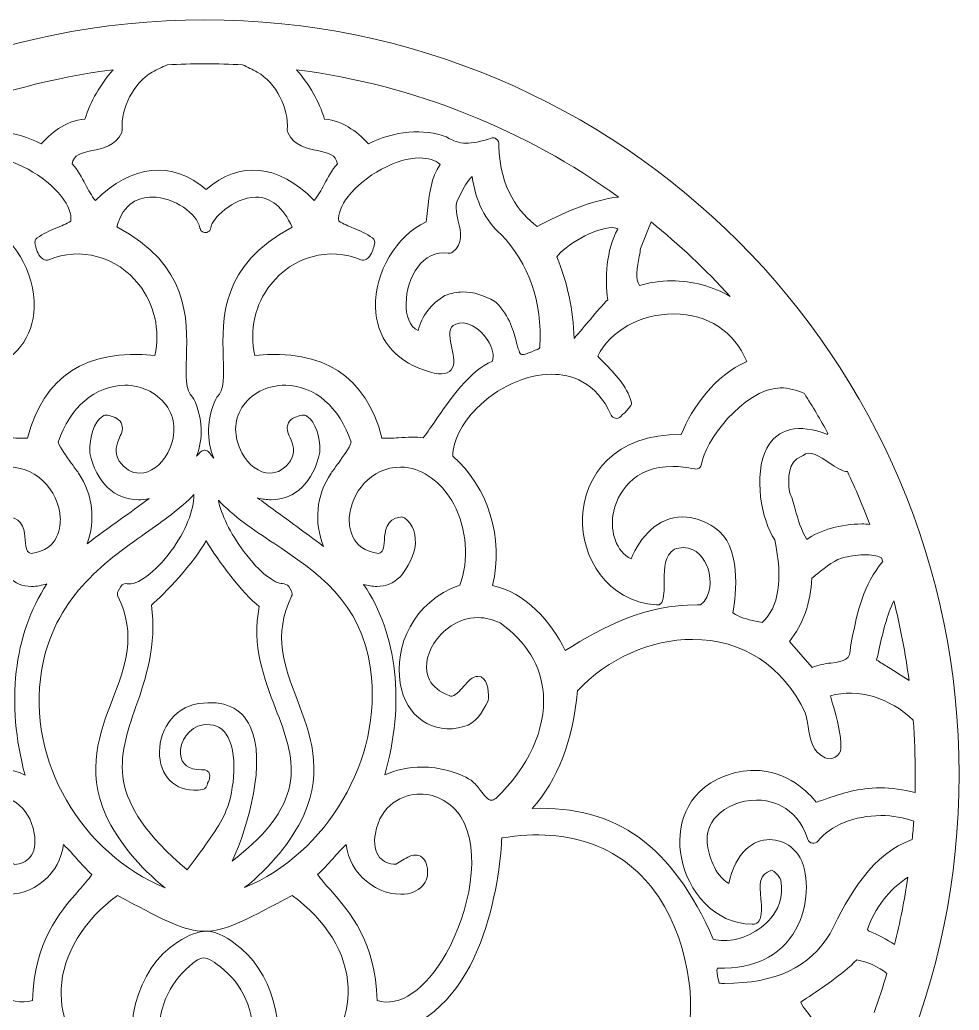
# Model space of a CAD drawing. Header units: inches. Extents: x -5.38 to 4.02, y -4.85 to 4.55.
# Drawn here: x -1.83 to 4.02, y -1.62 to 4.55 of the extents above; entities that cross this region are included whole.
import ezdxf

# ---------------------------------------------------------------- set-up
doc = ezdxf.new("R2010")
doc.units = ezdxf.units.IN
doc.header["$MEASUREMENT"] = 0
doc.layers.add('layer 1', color=7, linetype='Continuous')

msp = doc.modelspace()

# ---------------------------------------------------------------- linework, layer by layer
at = {"layer": 'layer 1', "lineweight": 9}
for points in [[(-1.1914, 3.8644), (-1.1946, 3.8475)], [(-0.1601, 3.8475), (-0.1633, 3.8644)], [(0.9111, 3.4521), (0.9165, 3.4631)], [(2.1024, 3.291), (2.0364, 3.1243)], [(-0.7079, 3.2543), (-0.7079, 3.2542), (-0.7075, 3.2521), (-0.707, 3.2494)], [(-0.6414, 3.2446), (-0.6375, 3.2619), (-0.6377, 3.2639)], [(-1.7343, 3.1523), (-1.7296, 3.1345)], [(0.3749, 3.1342), (0.3798, 3.1521)], [(1.138, 2.7889), (1.1303, 2.795)], [(-0.1733, 2.2739), (-0.1729, 2.2739)], [(-0.745, 2.1878), (-0.7529, 2.1987)], [(-0.6017, 2.1987), (-0.6094, 2.1878)], [(1.912, 2.0777), (1.9265, 2.0925), (1.9397, 2.1023), (1.9721, 2.1403)], [(-0.678, 1.8688), (-0.6786, 1.8688)], [(3.0492, 1.837), (3.0376, 1.8301)], [(-1.2002, 1.021), (-1.2171, 0.9914)], [(-0.1374, 0.9915), (-0.1546, 1.021)], [(2.4114, 0.9058), (2.3912, 0.9061)], [(3.3449, 0.6446), (3.3537, 0.6918)], [(2.9641, 0.678), (3.1065, 0.5153)], [(0.8536, 0.3373), (0.8445, 0.3421)], [(1.0875, 0.3077), (1.0909, 0.3242)], [(-0.684, -0.1214), (-0.6979, -0.1217)], [(-0.7557, -0.702), (-0.7868, -0.7442)], [(-1.2211, -0.903), (-1.1732, -0.9287)], [(-0.1815, -0.9287), (-0.1335, -0.903)], [(2.745, -1.0816), (2.7323, -1.0817)], [(3.4501, -1.115), (3.4578, -1.1241)], [(2.5266, -1.4496), (2.5273, -1.4506)]]:
    msp.add_lwpolyline(points, dxfattribs=at)
for points, knots in [([(-0.6768, -4.8486), (-3.2678, -4.8486), (-5.3757, -2.7408), (-5.3757, -0.1497), (-5.3757, 2.4412), (-3.2678, 4.5491), (-0.6768, 4.5491), (1.9142, 4.5491), (4.022, 2.4412), (4.022, -0.1497), (4.022, -2.7408), (1.9142, -4.8486), (-0.6768, -4.8486)], [0, 0, 0, 0, 1, 1, 1, 2, 2, 2, 3, 3, 3, 4, 4, 4, 4]), ([(-0.6768, 4.2753), (-0.756, 4.2753), (-0.8346, 4.2732), (-0.9127, 4.269), (-0.9436, 4.2544), (-0.9746, 4.2396), (-1.0049, 4.2231), (-1.1202, 4.1569), (-1.2024, 3.9991), (-1.1914, 3.8644)], [0, 0, 0, 0, 1, 1, 1, 2, 2, 2, 3, 3, 3, 3]), ([(-0.1633, 3.8644), (-0.1521, 3.9991), (-0.2345, 4.1569), (-0.3506, 4.2238), (-0.3803, 4.2397), (-0.4112, 4.2545), (-0.4421, 4.2691), (-0.5199, 4.2732), (-0.5981, 4.2753), (-0.6768, 4.2753)], [0, 0, 0, 0, 1, 1, 1, 2, 2, 2, 3, 3, 3, 3]), ([(-1.2483, 4.2385), (-1.9896, 4.1425), (-2.6739, 3.8623), (-3.2537, 3.4455), (-3.0866, 3.4286), (-2.8914, 3.3376), (-2.7478, 3.2623), (-2.6377, 3.3452), (-2.514, 3.4973), (-2.5092, 3.764), (-2.5089, 3.7828), (-2.5085, 3.8021), (-2.4865, 3.8113), (-2.4785, 3.8147), (-2.4695, 3.815), (-2.4614, 3.8122), (-2.3301, 3.7688), (-2.2609, 3.7717), (-2.1888, 3.8169), (-2.0331, 3.8796), (-1.8575, 3.8569), (-1.696, 3.777), (-1.6486, 3.8295), (-1.5461, 3.9247), (-1.4236, 3.9307), (-1.3889, 4.0432), (-1.3279, 4.1469), (-1.2483, 4.2385)], [0, 0, 0, 0, 1, 1, 1, 2, 2, 2, 3, 3, 3, 4, 4, 4, 5, 5, 5, 6, 6, 6, 7, 7, 7, 8, 8, 8, 9, 9, 9, 9]), ([(1.9, 3.4456), (1.32, 3.8625), (0.6354, 4.1427), (-0.1062, 4.2386), (-0.027, 4.1473), (0.0342, 4.0433), (0.0689, 3.9307), (0.1915, 3.9247), (0.294, 3.8294), (0.3415, 3.777), (0.5029, 3.8569), (0.6878, 3.8749), (0.8283, 3.8199), (0.9116, 3.7689), (0.9755, 3.7687), (1.1067, 3.8122), (1.1152, 3.815), (1.1244, 3.8146), (1.1324, 3.8112), (1.1539, 3.8017), (1.1542, 3.7828), (1.1546, 3.7643), (1.1591, 3.4977), (1.2829, 3.3454), (1.3934, 3.2623), (1.5371, 3.3377), (1.7324, 3.4289), (1.9, 3.4456)], [0, 0, 0, 0, 1, 1, 1, 2, 2, 2, 3, 3, 3, 4, 4, 4, 5, 5, 5, 6, 6, 6, 7, 7, 7, 8, 8, 8, 9, 9, 9, 9]), ([(-1.1946, 3.8475), (-1.2334, 3.7633), (-1.3144, 3.7472), (-1.3795, 3.7343), (-1.4514, 3.72), (-1.4918, 3.7091), (-1.5045, 3.6526), (-1.468, 3.6143), (-1.444, 3.5685), (-1.4207, 3.524), (-1.4014, 3.4873), (-1.3831, 3.4521), (-1.359, 3.4245), (-1.1339, 3.6484), (-0.8796, 3.6751), (-0.6689, 3.4926), (-0.4589, 3.6753), (-0.221, 3.6502), (0.0045, 3.4246), (0.0284, 3.4521), (0.0468, 3.4873), (0.0663, 3.524), (0.0896, 3.5685), (0.1136, 3.6143), (0.15, 3.6526), (0.1373, 3.7091), (0.0966, 3.72), (0.0248, 3.7343), (-0.0402, 3.7471), (-0.1211, 3.7633), (-0.1601, 3.8475)], [0, 0, 0, 0, 1, 1, 1, 2, 2, 2, 3, 3, 3, 4, 4, 4, 5, 5, 5, 6, 6, 6, 7, 7, 7, 8, 8, 8, 9, 9, 9, 10, 10, 10, 10]), ([(-1.7296, 3.1345), (-1.7232, 3.1102), (-1.7154, 3.08), (-1.6838, 3.0582), (-1.6736, 3.0511), (-1.6603, 3.0498), (-1.6492, 3.0548), (-1.4542, 3.139), (-1.223, 3.0733), (-1.0881, 2.9018), (-0.9901, 2.7771), (-0.9545, 2.6169), (-0.9885, 2.4581), (-1.4186, 2.5035), (-1.6812, 2.3307), (-1.781, 1.9446), (-1.8052, 1.9418), (-1.8449, 1.9441), (-1.8843, 1.9467), (-1.9142, 1.9488), (-1.9454, 1.9509), (-1.9751, 1.9509), (-1.9986, 1.9509), (-2.0192, 1.9496), (-2.0373, 1.9467), (-2.0548, 1.9678), (-2.0796, 2.0039), (-2.1076, 2.0443), (-2.2024, 2.1821), (-2.3312, 2.3688), (-2.4688, 2.4234), (-2.4805, 2.4586), (-2.4705, 2.5057), (-2.4411, 2.5523), (-2.3899, 2.6337), (-2.3051, 2.685), (-2.2386, 2.6529), (-2.1948, 2.6342), (-2.196, 2.5938), (-2.2162, 2.5039), (-2.228, 2.4521), (-2.2388, 2.403), (-2.212, 2.3701), (-2.1977, 2.3528), (-2.1761, 2.344), (-2.148, 2.344), (-2.122, 2.344), (-2.0884, 2.3515), (-2.0458, 2.3668), (-1.8546, 2.4312), (-1.7464, 2.5704), (-1.7404, 2.7587), (-1.7338, 2.9757), (-1.8708, 3.2047), (-2.0552, 3.2902), (-2.0585, 3.3115), (-2.0609, 3.3356), (-2.0638, 3.3609), (-2.0742, 3.4564), (-2.0868, 3.5724), (-2.1442, 3.6479), (-2.1113, 3.6751), (-2.0681, 3.6891), (-2.0153, 3.6891)], [0, 0, 0, 0, 1, 1, 1, 2, 2, 2, 3, 3, 3, 4, 4, 4, 5, 5, 5, 6, 6, 6, 7, 7, 7, 8, 8, 8, 9, 9, 9, 10, 10, 10, 11, 11, 11, 12, 12, 12, 13, 13, 13, 14, 14, 14, 15, 15, 15, 16, 16, 16, 17, 17, 17, 18, 18, 18, 19, 19, 19, 20, 20, 20, 21, 21, 21, 21]), ([(-2.0153, 3.6891), (-1.8729, 3.6891), (-1.673, 3.581), (-1.5699, 3.4483), (-1.5259, 3.3918), (-1.5059, 3.3383), (-1.5123, 3.2958), (-1.5411, 3.2773), (-1.5718, 3.2644), (-1.6043, 3.2511), (-1.643, 3.235), (-1.6832, 3.2185), (-1.7217, 3.1909), (-1.734, 3.182), (-1.739, 3.1665), (-1.7343, 3.1523)], [0, 0, 0, 0, 1, 1, 1, 2, 2, 2, 3, 3, 3, 4, 4, 4, 5, 5, 5, 5]), ([(0.3798, 3.1521), (0.3846, 3.1664), (0.3794, 3.182), (0.3671, 3.1909), (0.3286, 3.2184), (0.2885, 3.235), (0.2498, 3.2511), (0.2174, 3.2644), (0.1864, 3.2772), (0.1577, 3.2958), (0.1513, 3.3382), (0.1714, 3.3917), (0.2154, 3.4482), (0.3183, 3.581), (0.5182, 3.6891), (0.6608, 3.6891), (0.7136, 3.6891), (0.7568, 3.6751), (0.7897, 3.6479), (0.7324, 3.5724), (0.7197, 3.4565), (0.7093, 3.3612), (0.7065, 3.3358), (0.7038, 3.3116), (0.7006, 3.2902), (0.5161, 3.2047), (0.3791, 2.9757), (0.3857, 2.7588), (0.3916, 2.5704), (0.5, 2.4312), (0.6905, 2.367), (0.781, 2.3346), (0.8299, 2.3369), (0.8573, 2.3701), (0.8841, 2.403), (0.8731, 2.4521), (0.8614, 2.5039), (0.8413, 2.5937), (0.8399, 2.6342), (0.8855, 2.6535), (0.945, 2.6824), (1.0356, 2.6337), (1.0866, 2.5522), (1.1159, 2.5057), (1.126, 2.4586), (1.1143, 2.4234), (0.9764, 2.3688), (0.8479, 2.1821), (0.7529, 2.0442), (0.725, 2.0038), (0.7, 1.9678), (0.6826, 1.9467), (0.6422, 1.953), (0.5838, 1.9505), (0.5296, 1.9467), (0.4903, 1.9441), (0.4508, 1.9418), (0.4265, 1.9446), (0.3264, 2.3307), (0.0639, 2.5034), (-0.3659, 2.4581), (-0.4002, 2.6169), (-0.3645, 2.7771), (-0.2663, 2.9018), (-0.1317, 3.0733), (0.0994, 3.139), (0.2943, 3.0548)], [0, 0, 0, 0, 1, 1, 1, 2, 2, 2, 3, 3, 3, 4, 4, 4, 5, 5, 5, 6, 6, 6, 7, 7, 7, 8, 8, 8, 9, 9, 9, 10, 10, 10, 11, 11, 11, 12, 12, 12, 13, 13, 13, 14, 14, 14, 15, 15, 15, 16, 16, 16, 17, 17, 17, 18, 18, 18, 19, 19, 19, 20, 20, 20, 21, 21, 21, 22, 22, 22, 22]), ([(0.9165, 3.4631), (0.9341, 3.4995), (0.9567, 3.5457), (0.9873, 3.573), (1.0103, 3.4176), (1.0704, 3.2988), (1.1687, 3.2124), (1.342, 3.0329), (1.4254, 2.7923), (1.4097, 2.5152), (1.4094, 2.5033), (1.4084, 2.5008), (1.3743, 2.4892), (1.3331, 2.4688), (1.312, 2.4645), (1.3014, 2.4645), (1.2872, 2.4645), (1.2811, 2.4768), (1.2653, 2.538), (1.2478, 2.6061), (1.2238, 2.6994), (1.138, 2.7889)], [0, 0, 0, 0, 1, 1, 1, 2, 2, 2, 3, 3, 3, 4, 4, 4, 5, 5, 5, 6, 6, 6, 7, 7, 7, 7]), ([(-0.7529, 2.1987), (-0.7987, 2.2423), (-0.7958, 2.3323), (-0.7923, 2.4464), (-0.7847, 2.6897), (-0.7746, 3.0212), (-1.2251, 3.2605), (-1.1845, 3.4121), (-1.085, 3.4449), (-1.0067, 3.4449)], [0, 0, 0, 0, 1, 1, 1, 2, 2, 2, 3, 3, 3, 3]), ([(-0.6377, 3.2639), (-0.6357, 3.2989), (-0.5044, 3.4449), (-0.3586, 3.4449), (-0.265, 3.4449), (-0.1896, 3.3821), (-0.1338, 3.2583), (-0.5802, 3.0191), (-0.5698, 2.6888), (-0.5623, 2.4463), (-0.5586, 2.3322), (-0.5558, 2.2423), (-0.6017, 2.1987)], [0, 0, 0, 0, 1, 1, 1, 2, 2, 2, 3, 3, 3, 4, 4, 4, 4]), ([(0.839, 3.0956), (0.8489, 3.0943), (0.8582, 3.0967), (0.8659, 3.1024), (0.9349, 3.1538), (0.9174, 3.2287), (0.902, 3.2947), (0.8888, 3.3508), (0.8764, 3.4038), (0.9111, 3.4521)], [0, 0, 0, 0, 1, 1, 1, 2, 2, 2, 3, 3, 3, 3]), ([(-0.707, 3.2494), (-0.7024, 3.2312), (-0.6843, 3.2213), (-0.6653, 3.2253), (-0.6543, 3.2276), (-0.6459, 3.2351), (-0.6414, 3.2446)], [0, 0, 0, 0, 1, 1, 1, 2, 2, 2, 2]), ([(1.8594, 3.255), (1.8796, 3.255), (1.8894, 3.2509), (1.8946, 3.2461), (1.8225, 3.1136), (1.8148, 2.937), (1.8329, 2.806), (1.8027, 2.7776), (1.7636, 2.7304), (1.7222, 2.6806), (1.694, 2.647), (1.6544, 2.5994), (1.6227, 2.5655), (1.6178, 2.7428), (1.5818, 2.913), (1.515, 3.0726), (1.5591, 3.1414), (1.7563, 3.255), (1.8594, 3.255)], [0, 0, 0, 0, 1, 1, 1, 2, 2, 2, 3, 3, 3, 4, 4, 4, 5, 5, 5, 6, 6, 6, 6]), ([(0.2943, 3.0548), (0.3059, 3.0499), (0.319, 3.0511), (0.329, 3.0581), (0.3606, 3.0798), (0.3684, 3.1099), (0.3749, 3.1342)], [0, 0, 0, 0, 1, 1, 1, 2, 2, 2, 2]), ([(1.1303, 2.795), (1.0623, 2.8344), (0.995, 2.8543), (0.9305, 2.8543), (0.8931, 2.8543), (0.8571, 2.8475), (0.8189, 2.8318), (0.7347, 2.784), (0.673, 2.703), (0.6514, 2.6145), (0.5956, 2.6355), (0.5758, 2.7117), (0.5767, 2.7831), (0.5791, 2.9451), (0.6801, 3.1194), (0.839, 3.0956)], [0, 0, 0, 0, 1, 1, 1, 2, 2, 2, 3, 3, 3, 4, 4, 4, 5, 5, 5, 5]), ([(2.0364, 3.1243), (2.0362, 3.1152), (2.0328, 3.0956), (2.0289, 3.075), (2.017, 3.0099), (2.0021, 2.9307), (2.0315, 2.8953), (2.0949, 2.9141), (2.1614, 2.9235), (2.2296, 2.9235), (2.361, 2.9235), (2.4865, 2.8884), (2.5949, 2.8267)], [0, 0, 0, 0, 1, 1, 1, 2, 2, 2, 3, 3, 3, 4, 4, 4, 4]), ([(1.9721, 2.1403), (1.9797, 2.1491), (1.9824, 2.161), (1.9791, 2.172), (1.9517, 2.2692), (1.8766, 2.3459), (1.8104, 2.4138), (1.7967, 2.428), (1.783, 2.4418), (1.7706, 2.4552), (1.8469, 2.6108), (2.0382, 2.7178), (2.2443, 2.7178), (2.4546, 2.7178), (2.6224, 2.6077), (2.6986, 2.4213), (2.4995, 2.3341), (2.3597, 2.1359), (2.2898, 1.9661), (1.8771, 1.9755), (1.6856, 1.7106), (1.6756, 1.4511), (1.6662, 1.2037), (1.8246, 0.9285), (2.1367, 0.9057), (2.1559, 0.9043), (2.1697, 0.9156), (2.174, 0.932), (2.1844, 0.9731), (2.1847, 1.0162), (2.1849, 1.0579), (2.1854, 1.1397), (2.186, 1.2103), (2.248, 1.2525), (2.2672, 1.2589), (2.2859, 1.2622), (2.304, 1.2622), (2.3853, 1.2622), (2.4367, 1.1944), (2.4575, 1.1311), (2.4814, 1.0588), (2.4764, 0.9596), (2.4114, 0.9058)], [0, 0, 0, 0, 1, 1, 1, 2, 2, 2, 3, 3, 3, 4, 4, 4, 5, 5, 5, 6, 6, 6, 7, 7, 7, 8, 8, 8, 9, 9, 9, 10, 10, 10, 11, 11, 11, 12, 12, 12, 13, 13, 13, 14, 14, 14, 14]), ([(2.3912, 0.9061), (2.0617, 0.9061), (1.8114, 0.7738), (1.5674, 0.6213), (1.482, 0.8017), (1.3176, 0.9834), (1.1153, 1.0265), (1.1865, 1.3207), (1.0894, 1.6383), (0.8669, 1.8324), (0.8691, 1.9279), (0.9223, 2.0347), (1.0144, 2.128), (1.1442, 2.26), (1.3247, 2.342), (1.4844, 2.342), (1.6008, 2.342), (1.7594, 2.2979), (1.8541, 2.0879)], [0, 0, 0, 0, 1, 1, 1, 2, 2, 2, 3, 3, 3, 4, 4, 4, 5, 5, 5, 6, 6, 6, 6]), ([(-1.1982, 2.0386), (-1.2147, 2.0691), (-1.2528, 2.0807), (-1.284, 2.0873), (-1.2943, 2.0895), (-1.3051, 2.0871), (-1.3133, 2.0808), (-1.3683, 2.039), (-1.3963, 1.9619), (-1.3931, 1.8512), (-1.3537, 1.6691), (-1.2407, 1.5606), (-1.0911, 1.5606), (-1.0691, 1.5606), (-1.0466, 1.563), (-1.0248, 1.5675), (-1.0839, 1.5228), (-1.1445, 1.48), (-1.204, 1.4375), (-1.2727, 1.3884), (-1.3429, 1.3385), (-1.4111, 1.2859), (-1.3572, 1.4331), (-1.3736, 1.5919), (-1.4636, 1.7252), (-1.4784, 1.7472), (-1.4942, 1.7686), (-1.5096, 1.7893), (-1.5429, 1.8346), (-1.5744, 1.8776), (-1.5901, 1.9188), (-1.5155, 2.1375), (-1.3633, 2.2699), (-1.1748, 2.2739), (-1.0657, 2.2739), (-0.9609, 2.219), (-0.9075, 2.134), (-0.8563, 2.0525), (-0.8565, 1.9524), (-0.9081, 1.8521), (-0.9475, 1.7758), (-1.0161, 1.7263), (-1.0831, 1.7263), (-1.132, 1.7263), (-1.1764, 1.753), (-1.2101, 1.8014), (-1.2447, 1.8619), (-1.2264, 1.905), (-1.2083, 1.9467), (-1.1954, 1.9768), (-1.182, 2.0079), (-1.1982, 2.0386)], [0, 0, 0, 0, 1, 1, 1, 2, 2, 2, 3, 3, 3, 4, 4, 4, 5, 5, 5, 6, 6, 6, 7, 7, 7, 8, 8, 8, 9, 9, 9, 10, 10, 10, 11, 11, 11, 12, 12, 12, 13, 13, 13, 14, 14, 14, 15, 15, 15, 16, 16, 16, 17, 17, 17, 17]), ([(0.0626, 1.2703), (-0.0611, 1.363), (-0.1591, 1.4341), (-0.2363, 1.4902), (-0.2786, 1.5208), (-0.3154, 1.5476), (-0.3483, 1.5719), (-0.3203, 1.5645), (-0.2919, 1.5606), (-0.2634, 1.5606), (-0.1138, 1.5606), (-0.0008, 1.6693), (0.0394, 1.8577), (0.0417, 1.9619), (0.0138, 2.0391), (-0.0413, 2.0808), (-0.0495, 2.0872), (-0.0603, 2.0896), (-0.0704, 2.0873), (-0.1018, 2.0807), (-0.1399, 2.0691), (-0.1563, 2.0386), (-0.1723, 2.0079), (-0.1593, 1.9768), (-0.1465, 1.9467), (-0.1285, 1.905), (-0.11, 1.8618), (-0.1432, 1.8038), (-0.1783, 1.753), (-0.2228, 1.7263), (-0.2715, 1.7263), (-0.3383, 1.7263), (-0.407, 1.7758), (-0.4464, 1.8521), (-0.498, 1.9524), (-0.4981, 2.0526), (-0.4469, 2.1341), (-0.3927, 2.2203), (-0.2906, 2.2739), (-0.1733, 2.2739)], [0, 0, 0, 0, 1, 1, 1, 2, 2, 2, 3, 3, 3, 4, 4, 4, 5, 5, 5, 6, 6, 6, 7, 7, 7, 8, 8, 8, 9, 9, 9, 10, 10, 10, 11, 11, 11, 12, 12, 12, 13, 13, 13, 13]), ([(-0.1729, 2.2739), (0.0088, 2.2699), (0.1606, 2.1375), (0.2354, 1.9188), (0.2199, 1.8776), (0.1883, 1.8346), (0.1548, 1.7893), (0.1396, 1.7685), (0.1238, 1.7472), (0.109, 1.7252), (0.0156, 1.5871), (0.0016, 1.4215), (0.0626, 1.2703)], [0, 0, 0, 0, 1, 1, 1, 2, 2, 2, 3, 3, 3, 4, 4, 4, 4]), ([(3.2043, 1.9741), (3.1581, 2.0584), (3.1092, 2.1409), (3.0577, 2.2217), (3.0108, 2.2439), (2.9586, 2.2572), (2.9078, 2.2572), (2.6725, 2.2499), (2.4313, 1.9116), (2.4172, 1.7825), (2.4161, 1.7726), (2.4107, 1.7638), (2.4026, 1.7579), (2.3945, 1.7522), (2.384, 1.75), (2.3743, 1.7523), (2.3265, 1.7628), (2.2807, 1.7683), (2.2376, 1.7683), (1.9947, 1.7683), (1.8852, 1.6034), (1.8653, 1.4623), (1.851, 1.3605), (1.8817, 1.2388), (1.9795, 1.1921), (2.0318, 1.3276), (2.1458, 1.454), (2.2995, 1.454), (2.3647, 1.454), (2.4319, 1.4312), (2.4992, 1.3865), (2.6665, 1.2744), (2.6334, 0.9741), (2.6124, 0.8556), (2.6542, 0.826), (2.7002, 0.8163), (2.7523, 0.8054), (2.7663, 0.8025), (2.7802, 0.7994), (2.7946, 0.7962), (2.8991, 0.8912), (2.9254, 1.0644), (2.8728, 1.3111), (2.7918, 1.4308), (2.7366, 1.7165), (2.8238, 1.8808), (2.8897, 2.0049), (3.0226, 2.0378), (3.2007, 1.9673), (3.202, 1.9696), (3.2032, 1.9719), (3.2043, 1.9741)], [0, 0, 0, 0, 1, 1, 1, 2, 2, 2, 3, 3, 3, 4, 4, 4, 5, 5, 5, 6, 6, 6, 7, 7, 7, 8, 8, 8, 9, 9, 9, 10, 10, 10, 11, 11, 11, 12, 12, 12, 13, 13, 13, 14, 14, 14, 15, 15, 15, 16, 16, 16, 17, 17, 17, 17]), ([(-0.6786, 1.8688), (-0.6892, 1.8688), (-0.6991, 1.8643), (-0.7059, 1.8563), (-0.7131, 1.8479), (-0.7205, 1.8395), (-0.7281, 1.8312), (-0.6861, 1.9418), (-0.6913, 2.0673), (-0.745, 2.1878)], [0, 0, 0, 0, 1, 1, 1, 2, 2, 2, 3, 3, 3, 3]), ([(-0.6094, 2.1878), (-0.6652, 2.0628), (-0.6688, 1.9324), (-0.6216, 1.8188), (-0.6312, 1.8303), (-0.6405, 1.8424), (-0.6507, 1.855), (-0.6571, 1.8635), (-0.6671, 1.8685), (-0.678, 1.8688)], [0, 0, 0, 0, 1, 1, 1, 2, 2, 2, 3, 3, 3, 3]), ([(1.8541, 2.0879), (1.8587, 2.0774), (1.8687, 2.0698), (1.8802, 2.0678), (1.8923, 2.0657), (1.9039, 2.0696), (1.912, 2.0777)], [0, 0, 0, 0, 1, 1, 1, 2, 2, 2, 2]), ([(3.4653, 1.4073), (3.4232, 1.5189), (3.3767, 1.6284), (3.326, 1.7356), (3.2912, 1.7378), (3.2546, 1.7621), (3.2126, 1.7901), (3.1546, 1.8288), (3.0891, 1.8728), (3.0492, 1.837)], [0, 0, 0, 0, 1, 1, 1, 2, 2, 2, 3, 3, 3, 3]), ([(-2.4419, 0.3076), (-2.4186, 0.2599), (-2.3746, 0.1711), (-2.2918, 0.1479), (-2.2573, 0.1383), (-2.2235, 0.1334), (-2.1915, 0.1334), (-2.0402, 0.1334), (-1.9237, 0.2454), (-1.8948, 0.419), (-1.8567, 0.6448), (-1.9722, 0.9243), (-2.2652, 1.0295), (-2.3245, 1.1833), (-2.3106, 1.3788), (-2.2284, 1.5324), (-2.1626, 1.6548), (-2.0628, 1.7357), (-1.9487, 1.7596), (-1.7343, 1.793), (-1.5874, 1.6141), (-1.5776, 1.4489), (-1.5748, 1.4023), (-1.58, 1.2495), (-1.7597, 1.2256), (-1.7868, 1.2332), (-1.7923, 1.253), (-1.7961, 1.3103), (-1.7995, 1.3625), (-1.8048, 1.4415), (-1.8962, 1.4531), (-1.905, 1.4541), (-1.9141, 1.4521), (-1.9212, 1.4469), (-1.9752, 1.4096), (-1.9988, 1.3406), (-1.9851, 1.254), (-1.9446, 1.0991), (-1.8682, 1.0205), (-1.7575, 1.0205), (-1.7243, 1.0205), (-1.6914, 1.0277), (-1.6606, 1.0371), (-1.8676, 0.723), (-1.9177, 0.2913), (-1.7969, -0.1536), (-1.9579, -0.0793), (-2.1789, -0.0908), (-2.3399, -0.1889), (-2.3607, -0.2058), (-2.3779, -0.2283), (-2.3947, -0.2499)], [0, 0, 0, 0, 1, 1, 1, 2, 2, 2, 3, 3, 3, 4, 4, 4, 5, 5, 5, 6, 6, 6, 7, 7, 7, 8, 8, 8, 9, 9, 9, 10, 10, 10, 11, 11, 11, 12, 12, 12, 13, 13, 13, 14, 14, 14, 15, 15, 15, 16, 16, 16, 17, 17, 17, 17]), ([(3.0376, 1.8301), (2.9559, 1.8005), (2.9532, 1.6937), (2.9654, 1.6094), (2.9774, 1.581), (2.9885, 1.5421), (3, 1.5024), (3.0184, 1.4372), (3.0376, 1.3699), (3.0721, 1.3138), (3.1539, 1.3715), (3.2874, 1.4098), (3.4146, 1.4098), (3.4319, 1.4098), (3.4488, 1.4088), (3.4653, 1.4073)], [0, 0, 0, 0, 1, 1, 1, 2, 2, 2, 3, 3, 3, 4, 4, 4, 5, 5, 5, 5]), ([(1.1351, -0.2992), (1.1246, -0.3068), (1.1154, -0.3107), (1.1079, -0.3107), (1.0872, -0.3107), (1.0623, -0.2784), (1.0402, -0.25), (1.0234, -0.2283), (1.006, -0.2058), (0.9814, -0.186), (0.8942, -0.1332), (0.7856, -0.1042), (0.6762, -0.1042), (0.5929, -0.1042), (0.5132, -0.1211), (0.4437, -0.1529), (0.5712, 0.2933), (0.5226, 0.723), (0.3117, 1.0336), (0.3383, 1.026), (0.3664, 1.0205), (0.3953, 1.0205), (0.5053, 1.0205), (0.5841, 1.0988), (0.631, 1.2575), (0.6439, 1.3407), (0.6206, 1.4097), (0.5666, 1.4469), (0.5595, 1.452), (0.5503, 1.4544), (0.5416, 1.4531), (0.4502, 1.4415), (0.4448, 1.3625), (0.4413, 1.3103), (0.4376, 1.253), (0.4321, 1.2332), (0.4051, 1.2256), (0.2254, 1.2495), (0.2202, 1.4023), (0.223, 1.4489), (0.232, 1.6003), (0.3564, 1.7638), (0.5416, 1.7638), (0.5586, 1.7638), (0.576, 1.7623), (0.5921, 1.7599), (0.7081, 1.7357), (0.8082, 1.6548), (0.8737, 1.5324), (0.9561, 1.3789), (0.97, 1.1833), (0.9107, 1.0295), (0.6177, 0.9243), (0.5022, 0.6448), (0.54, 0.419), (0.5754, 0.2087), (0.7411, 0.0929), (0.937, 0.1478), (1.0104, 0.1684), (1.0526, 0.2368), (1.0875, 0.3077)], [0, 0, 0, 0, 1, 1, 1, 2, 2, 2, 3, 3, 3, 4, 4, 4, 5, 5, 5, 6, 6, 6, 7, 7, 7, 8, 8, 8, 9, 9, 9, 10, 10, 10, 11, 11, 11, 12, 12, 12, 13, 13, 13, 14, 14, 14, 15, 15, 15, 16, 16, 16, 17, 17, 17, 18, 18, 18, 19, 19, 19, 20, 20, 20, 20]), ([(-1.0463, 1.3523), (-0.9353, 1.4311), (-0.8294, 1.5062), (-0.7446, 1.593), (-0.7448, 1.4948), (-0.7964, 1.3647), (-0.8879, 1.2404), (-0.9832, 1.1111), (-1.1018, 1.0235), (-1.1609, 1.0376), (-1.1761, 1.0413), (-1.1923, 1.0344), (-1.2002, 1.021)], [0, 0, 0, 0, 1, 1, 1, 2, 2, 2, 3, 3, 3, 4, 4, 4, 4]), ([(-0.1546, 1.021), (-0.161, 1.032), (-0.1805, 1.0383), (-0.1933, 1.0383), (-0.2391, 1.0383), (-0.3318, 1.1008), (-0.4358, 1.2405), (-0.5191, 1.3524), (-0.5765, 1.4718), (-0.5927, 1.5589), (-0.4972, 1.4558), (-0.3754, 1.3746), (-0.2477, 1.2898)], [0, 0, 0, 0, 1, 1, 1, 2, 2, 2, 3, 3, 3, 4, 4, 4, 4]), ([(-1.2171, 0.9914), (-1.223, 0.9816), (-1.2233, 0.9695), (-1.2183, 0.9593), (-1.0994, 0.7171), (-1.1736, 0.5228), (-1.2522, 0.3171), (-1.334, 0.1032), (-1.4183, -0.1181), (-1.2937, -0.4041), (-1.2156, -0.5699), (-1.0835, -0.7296), (-0.9233, -0.8563), (-1.4419, -0.6452), (-1.7897, -0.064), (-1.6941, 0.496), (-1.6172, 0.9476), (-1.314, 1.1627), (-1.0463, 1.3523)], [0, 0, 0, 0, 1, 1, 1, 2, 2, 2, 3, 3, 3, 4, 4, 4, 5, 5, 5, 6, 6, 6, 6]), ([(-0.7868, -0.7442), (-1.3059, -0.3059), (-1.2175, -0.0498), (-1.1062, 0.2726), (-1.0448, 0.4508), (-0.9753, 0.6517), (-1.0099, 0.9042), (-0.931, 0.9676), (-0.743, 1.1735), (-0.6689, 1.3041), (-0.5956, 1.1849), (-0.4425, 0.9747), (-0.3382, 0.8961)], [0, 0, 0, 0, 1, 1, 1, 2, 2, 2, 3, 3, 3, 4, 4, 4, 4]), ([(-0.2477, 1.2898), (0.0205, 1.1111), (0.2982, 0.9264), (0.3556, 0.5059), (0.4331, -0.0587), (0.0803, -0.6419), (-0.4291, -0.8545), (-0.2699, -0.728), (-0.1383, -0.5688), (-0.0605, -0.4033), (0.0636, -0.1182), (-0.0207, 0.1031), (-0.1025, 0.317), (-0.181, 0.5228), (-0.2552, 0.7169), (-0.1364, 0.9593), (-0.1312, 0.9695), (-0.1318, 0.9816), (-0.1374, 0.9915)], [0, 0, 0, 0, 1, 1, 1, 2, 2, 2, 3, 3, 3, 4, 4, 4, 5, 5, 5, 6, 6, 6, 6]), ([(3.5456, 1.1755), (3.5432, 1.183), (3.5407, 1.1905), (3.5383, 1.198), (3.5208, 1.2087), (3.4918, 1.2178), (3.4429, 1.2178), (3.3981, 1.2178), (3.3513, 1.2103), (3.3117, 1.2028), (3.2501, 1.1912), (3.1931, 1.1443), (3.1384, 1.0991), (3.127, 1.0898), (3.1157, 1.0806), (3.1046, 1.0717), (3.0981, 0.9201), (3.0498, 0.785), (2.9641, 0.678)], [0, 0, 0, 0, 1, 1, 1, 2, 2, 2, 3, 3, 3, 4, 4, 4, 5, 5, 5, 6, 6, 6, 6]), ([(3.7096, 0.4355), (3.6873, 0.6035), (3.6555, 0.7685), (3.6149, 0.9301), (3.5719, 0.8432), (3.5487, 0.7418), (3.5261, 0.642), (3.52, 0.6152), (3.5138, 0.5886), (3.5075, 0.5624), (3.5313, 0.5474), (3.555, 0.5327), (3.5791, 0.5182), (3.6229, 0.4913), (3.6669, 0.4642), (3.7096, 0.4355)], [0, 0, 0, 0, 1, 1, 1, 2, 2, 2, 3, 3, 3, 4, 4, 4, 5, 5, 5, 5]), ([(-0.3382, 0.8961), (-0.3868, 0.6522), (-0.3071, 0.4449), (-0.2367, 0.2613), (-0.1189, -0.046), (-0.0156, -0.3146), (-0.5066, -0.6895), (-0.4043, -0.4662), (-0.2924, -0.0688), (-0.3946, 0.1477), (-0.4494, 0.2636), (-0.5557, 0.3151), (-0.7151, 0.2913), (-0.8814, 0.2667), (-0.9697, 0.1062), (-0.9588, -0.0347), (-0.948, -0.1793), (-0.8455, -0.2671), (-0.6903, -0.2445), (-0.6728, -0.242), (-0.6601, -0.2207), (-0.6601, -0.2034), (-0.652, -0.1923), (-0.6468, -0.1804), (-0.6468, -0.1561), (-0.6468, -0.1466), (-0.6509, -0.1375), (-0.6579, -0.1309), (-0.6647, -0.1243), (-0.6746, -0.1208), (-0.684, -0.1214)], [0, 0, 0, 0, 1, 1, 1, 2, 2, 2, 3, 3, 3, 4, 4, 4, 5, 5, 5, 6, 6, 6, 7, 7, 7, 8, 8, 8, 9, 9, 9, 10, 10, 10, 10]), ([(0.8445, 0.3421), (0.7855, 0.363), (0.7442, 0.3958), (0.7222, 0.4392), (0.69, 0.5025), (0.7004, 0.5873), (0.75, 0.666), (0.7992, 0.7436), (0.897, 0.8267), (1.0248, 0.8267), (1.0727, 0.8267), (1.1202, 0.8145), (1.1621, 0.7934), (1.3257, 0.678), (1.4187, 0.5249), (1.4315, 0.3506), (1.4474, 0.1309), (1.3383, -0.107), (1.1351, -0.2992)], [0, 0, 0, 0, 1, 1, 1, 2, 2, 2, 3, 3, 3, 4, 4, 4, 5, 5, 5, 6, 6, 6, 6]), ([(3.7469, -0.2627), (3.7479, -0.2251), (3.7483, -0.1875), (3.7483, -0.1497), (3.7483, -0.036), (3.744, 0.0767), (3.7355, 0.1883), (3.5919, 0.3267), (3.3894, 0.3901), (3.2196, 0.3389), (3.2253, 0.3175), (3.2315, 0.2958), (3.238, 0.2736), (3.2612, 0.1944), (3.2874, 0.1045), (3.2853, 0.0109), (3.284, -0.0328), (3.225, -0.0685), (3.1863, -0.0458), (3.1061, -0.0124), (3.0928, 0.0732), (3.0807, 0.1487), (3.0759, 0.1806), (3.0711, 0.2108), (3.0616, 0.2355), (2.9268, 0.5242), (2.671, 0.6911), (2.3614, 0.6911), (2.0994, 0.6911), (1.8319, 0.5714), (1.6439, 0.3701), (1.6157, 0.0614), (1.5212, -0.1845), (1.3627, -0.3619), (1.8899, -0.3431), (2.2343, -0.593), (2.4904, -1.1757), (2.5106, -1.1818), (2.5331, -1.1848), (2.5573, -1.1848), (2.6615, -1.1848), (2.7784, -1.1289), (2.848, -1.0454), (2.8888, -0.9969), (2.9327, -0.9161), (2.9107, -0.8079), (2.8996, -0.7839), (2.8758, -0.7514), (2.853, -0.7468), (2.7753, -0.7715), (2.7771, -0.8311), (2.7862, -0.9248), (2.7914, -0.9766), (2.7961, -1.0255), (2.7749, -1.0635), (2.769, -1.0744), (2.7574, -1.0811), (2.745, -1.0816)], [0, 0, 0, 0, 1, 1, 1, 2, 2, 2, 3, 3, 3, 4, 4, 4, 5, 5, 5, 6, 6, 6, 7, 7, 7, 8, 8, 8, 9, 9, 9, 10, 10, 10, 11, 11, 11, 12, 12, 12, 13, 13, 13, 14, 14, 14, 15, 15, 15, 16, 16, 16, 17, 17, 17, 18, 18, 18, 19, 19, 19, 19]), ([(3.1065, 0.5153), (3.1428, 0.5334), (3.1846, 0.5389), (3.2229, 0.5439), (3.3089, 0.555), (3.3468, 0.5632), (3.3449, 0.6446)], [0, 0, 0, 0, 1, 1, 1, 2, 2, 2, 2]), ([(1.0909, 0.3242), (1.0889, 0.3719), (1.085, 0.4609), (1.0232, 0.4609), (0.9905, 0.4609), (0.9657, 0.4329), (0.9341, 0.3974), (0.9131, 0.3739), (0.8802, 0.334), (0.8536, 0.3373)], [0, 0, 0, 0, 1, 1, 1, 2, 2, 2, 3, 3, 3, 3]), ([(-0.6979, -0.1217), (-0.778, -0.1217), (-0.8247, -0.0866), (-0.8291, -0.0227), (-0.8344, 0.0529), (-0.7753, 0.1463), (-0.6885, 0.1581), (-0.6231, 0.1669), (-0.5768, 0.1485), (-0.5445, 0.1018), (-0.4686, -0.0079), (-0.4927, -0.2489), (-0.5435, -0.3732), (-0.5815, -0.4668), (-0.6624, -0.5759), (-0.7557, -0.702)], [0, 0, 0, 0, 1, 1, 1, 2, 2, 2, 3, 3, 3, 4, 4, 4, 5, 5, 5, 5]), ([(2.7323, -1.0817), (2.4952, -1.0817), (2.331, -0.8736), (2.2912, -0.6678), (2.2561, -0.4863), (2.3085, -0.2577), (2.5609, -0.1607), (2.6229, -0.1368), (2.6846, -0.1246), (2.7448, -0.1246), (2.9538, -0.1246), (3.0873, -0.2677), (3.1308, -0.3222), (3.1539, -0.3159), (3.1788, -0.3073), (3.2067, -0.2979), (3.2902, -0.2692), (3.3945, -0.2337), (3.5298, -0.2337), (3.6005, -0.2337), (3.6724, -0.2433), (3.7469, -0.2627)], [0, 0, 0, 0, 1, 1, 1, 2, 2, 2, 3, 3, 3, 4, 4, 4, 5, 5, 5, 6, 6, 6, 7, 7, 7, 7]), ([(-2.1808, -1.2655), (-2.3253, -1.0104), (-2.4063, -0.6253), (-2.2718, -0.4143), (-2.2154, -0.3255), (-2.1205, -0.2724), (-2.0184, -0.2724), (-1.9105, -0.2724), (-1.7724, -0.3364), (-1.7396, -0.5168), (-1.7284, -0.5781), (-1.738, -0.6327), (-1.7662, -0.6666), (-1.7889, -0.6937), (-1.8235, -0.7083), (-1.8617, -0.7102), (-1.8681, -0.7089), (-1.8857, -0.6976), (-1.8976, -0.6904), (-1.9259, -0.6725), (-1.9581, -0.6521), (-1.9902, -0.6521), (-2.0137, -0.6521), (-2.0546, -0.6629), (-2.0639, -0.7347), (-2.0696, -0.7777), (-2.0588, -0.8158), (-2.033, -0.8443), (-2.0031, -0.8778), (-1.9551, -0.896), (-1.8977, -0.896), (-1.8124, -0.896), (-1.7229, -0.8572), (-1.6581, -0.7921), (-1.6179, -0.7517), (-1.5714, -0.6855), (-1.5573, -0.5871), (-1.5279, -0.6149), (-1.5009, -0.6452), (-1.4745, -0.6749), (-1.4448, -0.7083), (-1.414, -0.7428), (-1.3801, -0.7739), (-1.4031, -0.8049), (-1.4307, -0.8366), (-1.4594, -0.8693), (-1.5844, -1.0124), (-1.7396, -1.1892), (-1.7502, -1.5569), (-1.8896, -1.6034), (-2.0539, -1.4897), (-2.1808, -1.2655)], [0, 0, 0, 0, 1, 1, 1, 2, 2, 2, 3, 3, 3, 4, 4, 4, 5, 5, 5, 6, 6, 6, 7, 7, 7, 8, 8, 8, 9, 9, 9, 10, 10, 10, 11, 11, 11, 12, 12, 12, 13, 13, 13, 14, 14, 14, 15, 15, 15, 16, 16, 16, 17, 17, 17, 17]), ([(0.826, -1.2654), (0.6991, -1.4895), (0.5347, -1.6041), (0.3956, -1.5569), (0.3848, -1.1892), (0.2298, -1.0122), (0.1047, -0.8692), (0.076, -0.8366), (0.0485, -0.8049), (0.0253, -0.7739), (0.0592, -0.7428), (0.09, -0.7084), (0.1198, -0.675), (0.1464, -0.6452), (0.1732, -0.6149), (0.2027, -0.5871), (0.2168, -0.6855), (0.2631, -0.7517), (0.3035, -0.7921), (0.3684, -0.8572), (0.4579, -0.896), (0.5432, -0.896), (0.6005, -0.896), (0.6487, -0.8778), (0.6784, -0.8443), (0.7043, -0.8158), (0.7151, -0.7777), (0.7094, -0.7347), (0.7, -0.6629), (0.659, -0.6521), (0.6355, -0.6521), (0.6034, -0.6521), (0.5714, -0.6725), (0.543, -0.6904), (0.5311, -0.6976), (0.5133, -0.7089), (0.5147, -0.7095), (0.469, -0.7083), (0.4343, -0.6938), (0.4117, -0.6666), (0.3835, -0.6329), (0.3738, -0.5781), (0.385, -0.5168), (0.418, -0.3364), (0.5558, -0.2724), (0.6638, -0.2724), (0.7659, -0.2724), (0.8608, -0.3255), (0.9174, -0.4143), (1.0516, -0.6253), (0.9705, -1.0102), (0.826, -1.2654)], [0, 0, 0, 0, 1, 1, 1, 2, 2, 2, 3, 3, 3, 4, 4, 4, 5, 5, 5, 6, 6, 6, 7, 7, 7, 8, 8, 8, 9, 9, 9, 10, 10, 10, 11, 11, 11, 12, 12, 12, 13, 13, 13, 14, 14, 14, 15, 15, 15, 16, 16, 16, 17, 17, 17, 17]), ([(3.7295, -0.5558), (3.733, -0.518), (3.7359, -0.48), (3.7385, -0.4418), (3.6781, -0.4186), (3.6086, -0.406), (3.5341, -0.406), (3.3709, -0.406), (3.2207, -0.467), (3.1416, -0.5653), (3.1335, -0.5754), (3.1204, -0.5802), (3.1076, -0.5779), (3.0946, -0.5756), (3.0842, -0.5666), (3.0799, -0.5543), (3.0075, -0.3332), (2.8309, -0.3095), (2.7584, -0.3095), (2.6626, -0.3095), (2.5671, -0.3483), (2.5093, -0.4109), (2.4658, -0.4582), (2.4458, -0.5156), (2.4522, -0.5765), (2.4598, -0.6501), (2.4964, -0.7761), (2.5868, -0.8292), (2.6283, -0.6287), (2.743, -0.5559), (2.8415, -0.5559), (2.9378, -0.5559), (3.0244, -0.6233), (3.052, -0.7195), (3.0877, -0.8439), (3.075, -1.0324), (2.9659, -1.1733), (2.8981, -1.2611), (2.7621, -1.3662), (2.5154, -1.3561), (2.5101, -1.3719), (2.5144, -1.3952), (2.5213, -1.4256), (2.5232, -1.4338), (2.5251, -1.4418), (2.5266, -1.4496)], [0, 0, 0, 0, 1, 1, 1, 2, 2, 2, 3, 3, 3, 4, 4, 4, 5, 5, 5, 6, 6, 6, 7, 7, 7, 8, 8, 8, 9, 9, 9, 10, 10, 10, 11, 11, 11, 12, 12, 12, 13, 13, 13, 14, 14, 14, 15, 15, 15, 15]), ([(2.4389, -1.8732), (2.3995, -1.9135), (2.3544, -1.9206), (2.3195, -1.894), (2.307, -1.8843), (2.3025, -1.8676), (2.3088, -1.853), (2.3865, -1.6742), (2.3631, -1.2291), (2.1482, -0.9105), (1.941, -0.6032), (1.6014, -0.475), (1.1729, -0.5456), (1.1644, -0.7177), (1.0926, -1.5859), (0.5154, -1.7476), (0.6752, -1.9104), (0.8654, -2.1985), (0.9565, -2.4898)], [0, 0, 0, 0, 1, 1, 1, 2, 2, 2, 3, 3, 3, 4, 4, 4, 5, 5, 5, 6, 6, 6, 6]), ([(2.5273, -1.4506), (2.5381, -1.4507), (2.5486, -1.4509), (2.5593, -1.4509), (2.8806, -1.4509), (3.0901, -1.3521), (3.2189, -1.1397), (3.3307, -0.9034), (3.4877, -0.636), (3.7295, -0.5558)], [0, 0, 0, 0, 1, 1, 1, 2, 2, 2, 3, 3, 3, 3]), ([(3.6198, -1.2095), (3.6538, -1.0719), (3.6812, -0.9318), (3.7019, -0.7895), (3.5857, -0.8678), (3.4953, -0.9822), (3.4501, -1.115)], [0, 0, 0, 0, 1, 1, 1, 2, 2, 2, 2]), ([(-0.449, -1.2369), (-0.5301, -1.1688), (-0.5951, -1.1266), (-0.6678, -1.1266), (-0.7183, -1.1266), (-0.7701, -1.146), (-0.8472, -1.1942), (-1.1057, -1.3561), (-1.2074, -1.7573), (-1.0795, -2.0771), (-1.1438, -2.069), (-1.219, -2.0368), (-1.2809, -2.0104), (-1.296, -2.0039), (-1.3107, -1.9977), (-1.3242, -1.9922), (-1.4947, -1.8485), (-1.5804, -1.6729), (-1.572, -1.4842), (-1.5626, -1.272), (-1.4318, -1.0561), (-1.2211, -0.903)], [0, 0, 0, 0, 1, 1, 1, 2, 2, 2, 3, 3, 3, 4, 4, 4, 5, 5, 5, 6, 6, 6, 7, 7, 7, 7]), ([(-0.1335, -0.903), (0.0793, -1.0574), (0.2062, -1.2648), (0.2154, -1.4745), (0.2237, -1.6678), (0.1336, -1.8498), (-0.0462, -2.0008)], [0, 0, 0, 0, 1, 1, 1, 2, 2, 2, 2]), ([(-0.3826, -1.8546), (-0.4086, -2.0464), (-0.5179, -2.2076), (-0.6768, -2.2887), (-0.8171, -2.2144), (-0.9195, -2.0645), (-0.9525, -1.8843), (-0.987, -1.6957), (-0.9365, -1.5094), (-0.8171, -1.3861), (-0.7513, -1.3182), (-0.7153, -1.2929), (-0.6846, -1.2929), (-0.6564, -1.2929), (-0.6209, -1.3134), (-0.5579, -1.3664), (-0.4223, -1.4804), (-0.3567, -1.6629), (-0.3826, -1.8546)], [0, 0, 0, 0, 1, 1, 1, 2, 2, 2, 3, 3, 3, 4, 4, 4, 5, 5, 5, 6, 6, 6, 6]), ([(-0.0839, -2.0165), (-0.145, -2.0423), (-0.2131, -2.071), (-0.2751, -2.0778), (-0.1589, -1.7866), (-0.2315, -1.4195), (-0.449, -1.2369)], [0, 0, 0, 0, 1, 1, 1, 2, 2, 2, 2]), ([(3.4928, -1.6318), (3.5213, -1.5517), (3.5476, -1.4706), (3.5716, -1.3885), (3.517, -1.3474), (3.4528, -1.3178), (3.3841, -1.3044), (3.2932, -1.3967), (3.1606, -1.4844), (3.0716, -1.5435), (3.0581, -1.5523), (3.0455, -1.5606), (3.0346, -1.5681), (3.0544, -1.6066), (3.0837, -1.6416), (3.1139, -1.6784), (3.1533, -1.7255), (3.1938, -1.7745), (3.2211, -1.8376)], [0, 0, 0, 0, 1, 1, 1, 2, 2, 2, 3, 3, 3, 4, 4, 4, 5, 5, 5, 6, 6, 6, 6])]:
    msp.add_open_spline(points, degree=3, knots=knots, dxfattribs=at)
for points in [[(-1.0067, 3.4449), (-0.8654, 3.4449), (-0.7244, 3.3401), (-0.7079, 3.2543)], [(2.5949, 2.8267), (2.4429, 2.9937), (2.2781, 3.1488), (2.1024, 3.291)], [(3.3537, 0.6918), (3.3882, 0.8597), (3.4239, 1.033), (3.5456, 1.1755)], [(-1.1732, -0.9287), (-0.6846, -1.1915), (-0.6702, -1.1917), (-0.1815, -0.9287)], [(3.4578, -1.1241), (3.5156, -1.148), (3.5696, -1.1769), (3.6198, -1.2095)]]:
    msp.add_open_spline(points, degree=3, dxfattribs=at)

doc.saveas('drawing.dxf')
